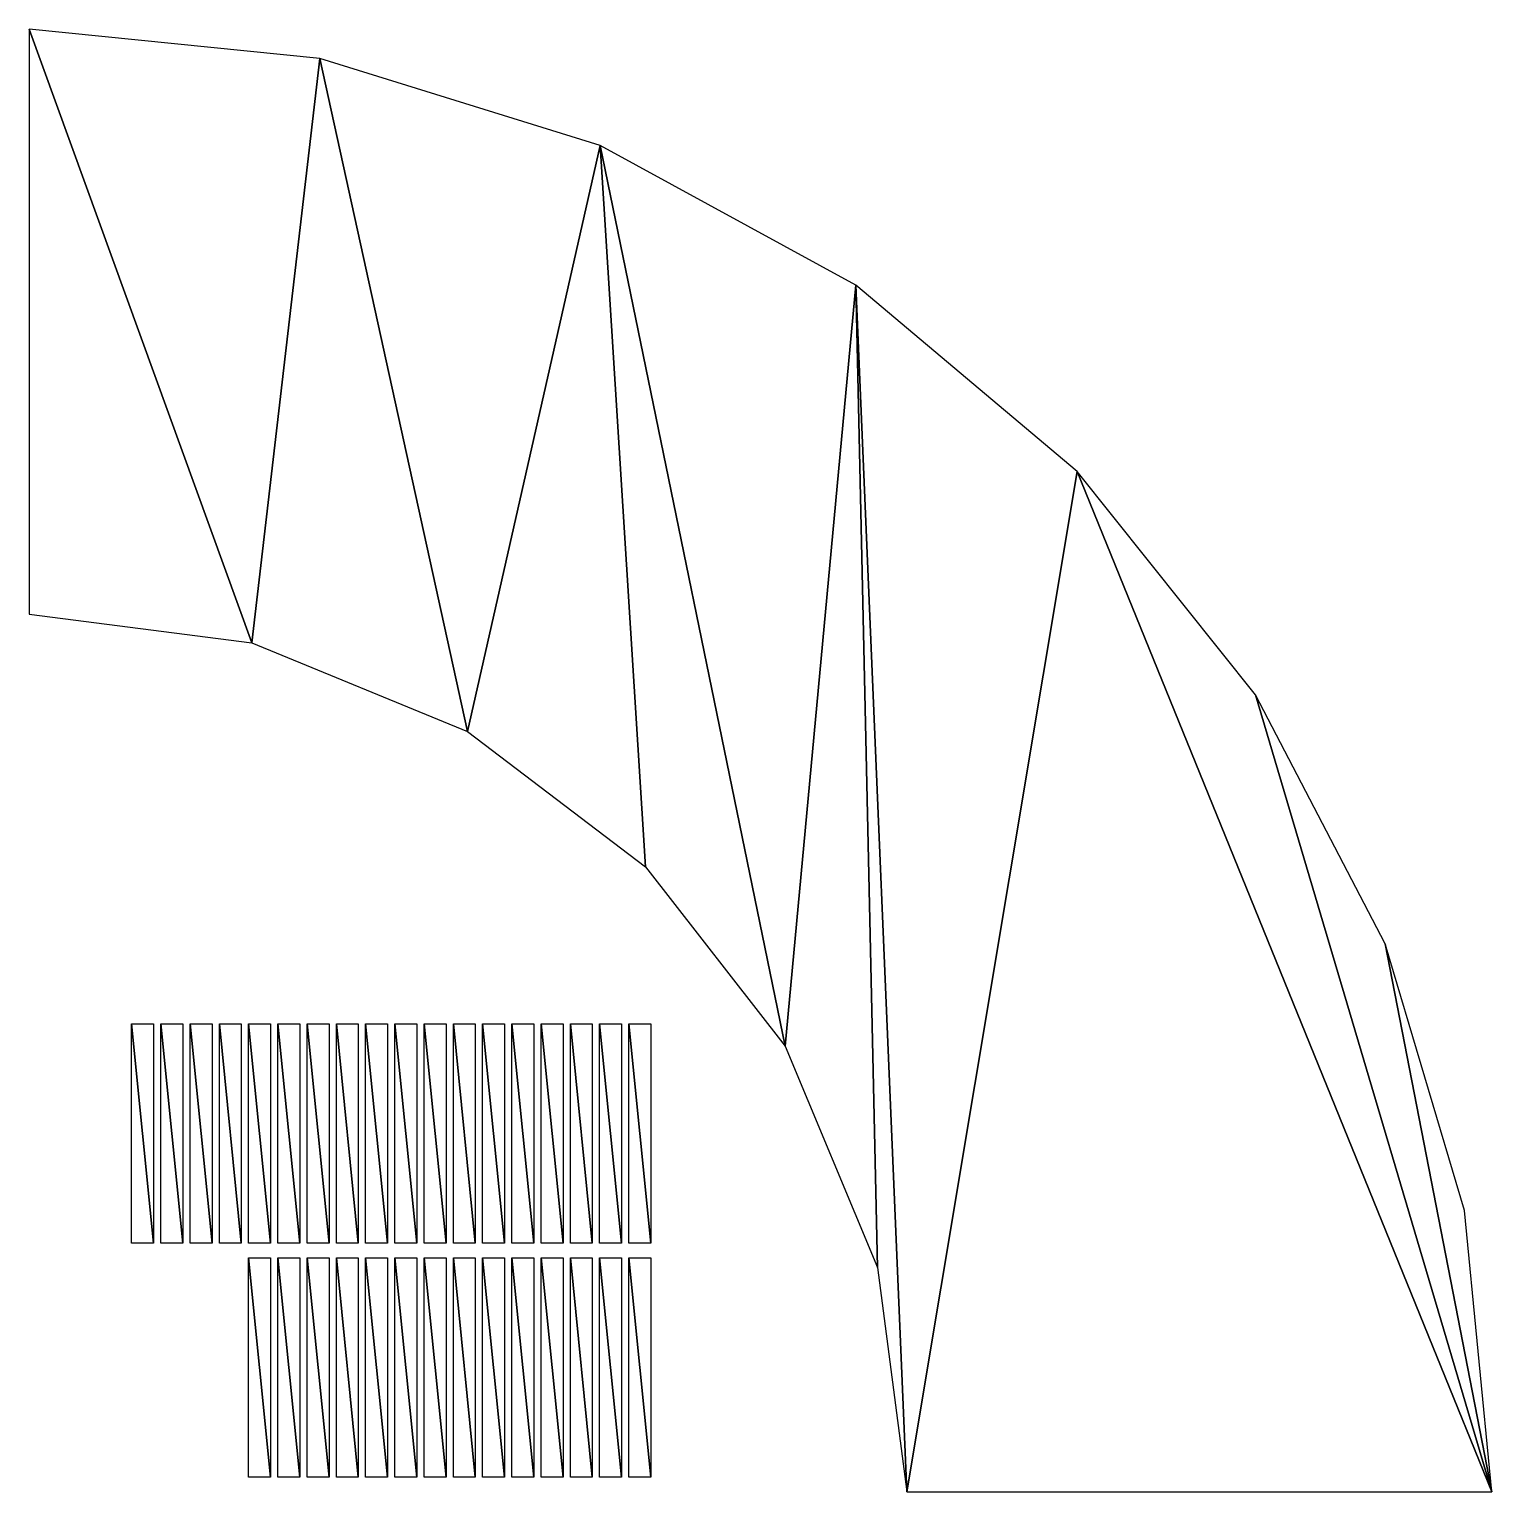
# Model space of a CAD drawing. Header units: metres. Extents: x 0 to 0.1, y 0 to 0.1.
import ezdxf

# ---------------------------------------------------------------- set-up
doc = ezdxf.new("R2010")
doc.units = ezdxf.units.M
doc.header["$LTSCALE"] = 83.047219
for name, color, linetype in [('1', 7, 'CONTINUOUS'), ('10', 7, 'CONTINUOUS'), ('11', 7, 'CONTINUOUS'), ('12', 7, 'CONTINUOUS'), ('13', 7, 'CONTINUOUS'), ('14', 7, 'CONTINUOUS'), ('15', 7, 'CONTINUOUS'), ('16', 7, 'CONTINUOUS'), ('17', 7, 'CONTINUOUS'), ('18', 7, 'CONTINUOUS'), ('19', 7, 'CONTINUOUS'), ('2', 7, 'CONTINUOUS'), ('20', 7, 'CONTINUOUS'), ('21', 7, 'CONTINUOUS'), ('22', 7, 'CONTINUOUS'), ('23', 7, 'CONTINUOUS'), ('24', 7, 'CONTINUOUS'), ('25', 7, 'CONTINUOUS'), ('26', 7, 'CONTINUOUS'), ('27', 7, 'CONTINUOUS'), ('28', 7, 'CONTINUOUS'), ('29', 7, 'CONTINUOUS'), ('3', 7, 'CONTINUOUS'), ('30', 7, 'CONTINUOUS'), ('31', 7, 'CONTINUOUS'), ('32', 7, 'CONTINUOUS'), ('33', 7, 'CONTINUOUS'), ('4', 7, 'CONTINUOUS'), ('5', 7, 'CONTINUOUS'), ('6', 7, 'CONTINUOUS'), ('7', 7, 'CONTINUOUS'), ('8', 7, 'CONTINUOUS'), ('9', 7, 'CONTINUOUS')]:
    doc.layers.add(name, color=color, linetype=linetype)

msp = doc.modelspace()

# ---------------------------------------------------------------- linework, layer by layer
at = {"layer": '1', "linetype": 'CONTINUOUS'}
for points in [[(0.0165, 0.001), (0.015, 0.001), (0.015, 0.016), (0.0165, 0.001)], [(0.0165, 0.016), (0.0165, 0.001), (0.015, 0.016), (0.0165, 0.016)]]:
    msp.add_3dface(points, dxfattribs=at)
at = {"layer": '10', "linetype": 'CONTINUOUS'}
for points in [[(0.0345, 0.001), (0.033, 0.001), (0.033, 0.016), (0.0345, 0.001)], [(0.0345, 0.016), (0.0345, 0.001), (0.033, 0.016), (0.0345, 0.016)]]:
    msp.add_3dface(points, dxfattribs=at)
at = {"layer": '11', "linetype": 'CONTINUOUS'}
for points in [[(0.0365, 0.001), (0.035, 0.001), (0.035, 0.016), (0.0365, 0.001)], [(0.0365, 0.016), (0.0365, 0.001), (0.035, 0.016), (0.0365, 0.016)]]:
    msp.add_3dface(points, dxfattribs=at)
at = {"layer": '12', "linetype": 'CONTINUOUS'}
for points in [[(0.0385, 0.001), (0.037, 0.001), (0.037, 0.016), (0.0385, 0.001)], [(0.0385, 0.016), (0.0385, 0.001), (0.037, 0.016), (0.0385, 0.016)]]:
    msp.add_3dface(points, dxfattribs=at)
at = {"layer": '13', "linetype": 'CONTINUOUS'}
for points in [[(0.0405, 0.001), (0.039, 0.001), (0.039, 0.016), (0.0405, 0.001)], [(0.0405, 0.016), (0.0405, 0.001), (0.039, 0.016), (0.0405, 0.016)]]:
    msp.add_3dface(points, dxfattribs=at)
at = {"layer": '14', "linetype": 'CONTINUOUS'}
for points in [[(0.0425, 0.001), (0.041, 0.001), (0.041, 0.016), (0.0425, 0.001)], [(0.0425, 0.016), (0.0425, 0.001), (0.041, 0.016), (0.0425, 0.016)]]:
    msp.add_3dface(points, dxfattribs=at)
at = {"layer": '15', "linetype": 'CONTINUOUS'}
for points in [[(0.0085, 0.017), (0.007, 0.017), (0.007, 0.032), (0.0085, 0.017)], [(0.0085, 0.032), (0.0085, 0.017), (0.007, 0.032), (0.0085, 0.032)]]:
    msp.add_3dface(points, dxfattribs=at)
at = {"layer": '16', "linetype": 'CONTINUOUS'}
for points in [[(0.0105, 0.017), (0.009, 0.017), (0.009, 0.032), (0.0105, 0.017)], [(0.0105, 0.032), (0.0105, 0.017), (0.009, 0.032), (0.0105, 0.032)]]:
    msp.add_3dface(points, dxfattribs=at)
at = {"layer": '17', "linetype": 'CONTINUOUS'}
for points in [[(0.0125, 0.017), (0.011, 0.017), (0.011, 0.032), (0.0125, 0.017)], [(0.0125, 0.032), (0.0125, 0.017), (0.011, 0.032), (0.0125, 0.032)]]:
    msp.add_3dface(points, dxfattribs=at)
at = {"layer": '18', "linetype": 'CONTINUOUS'}
for points in [[(0.0145, 0.017), (0.013, 0.017), (0.013, 0.032), (0.0145, 0.017)], [(0.0145, 0.032), (0.0145, 0.017), (0.013, 0.032), (0.0145, 0.032)]]:
    msp.add_3dface(points, dxfattribs=at)
at = {"layer": '19', "linetype": 'CONTINUOUS'}
for points in [[(0.0165, 0.017), (0.015, 0.017), (0.015, 0.032), (0.0165, 0.017)], [(0.0165, 0.032), (0.0165, 0.017), (0.015, 0.032), (0.0165, 0.032)]]:
    msp.add_3dface(points, dxfattribs=at)
at = {"layer": '2', "linetype": 'CONTINUOUS'}
for points in [[(0.0185, 0.001), (0.017, 0.001), (0.017, 0.016), (0.0185, 0.001)], [(0.0185, 0.016), (0.0185, 0.001), (0.017, 0.016), (0.0185, 0.016)]]:
    msp.add_3dface(points, dxfattribs=at)
at = {"layer": '20', "linetype": 'CONTINUOUS'}
for points in [[(0.0185, 0.017), (0.017, 0.017), (0.017, 0.032), (0.0185, 0.017)], [(0.0185, 0.032), (0.0185, 0.017), (0.017, 0.032), (0.0185, 0.032)]]:
    msp.add_3dface(points, dxfattribs=at)
at = {"layer": '21', "linetype": 'CONTINUOUS'}
for points in [[(0.0205, 0.017), (0.019, 0.017), (0.019, 0.032), (0.0205, 0.017)], [(0.0205, 0.032), (0.0205, 0.017), (0.019, 0.032), (0.0205, 0.032)]]:
    msp.add_3dface(points, dxfattribs=at)
at = {"layer": '22', "linetype": 'CONTINUOUS'}
for points in [[(0.0225, 0.017), (0.021, 0.017), (0.021, 0.032), (0.0225, 0.017)], [(0.0225, 0.032), (0.0225, 0.017), (0.021, 0.032), (0.0225, 0.032)]]:
    msp.add_3dface(points, dxfattribs=at)
at = {"layer": '23', "linetype": 'CONTINUOUS'}
for points in [[(0.0245, 0.017), (0.023, 0.017), (0.023, 0.032), (0.0245, 0.017)], [(0.0245, 0.032), (0.0245, 0.017), (0.023, 0.032), (0.0245, 0.032)]]:
    msp.add_3dface(points, dxfattribs=at)
at = {"layer": '24', "linetype": 'CONTINUOUS'}
for points in [[(0.0265, 0.017), (0.025, 0.017), (0.025, 0.032), (0.0265, 0.017)], [(0.0265, 0.032), (0.0265, 0.017), (0.025, 0.032), (0.0265, 0.032)]]:
    msp.add_3dface(points, dxfattribs=at)
at = {"layer": '25', "linetype": 'CONTINUOUS'}
for points in [[(0.0285, 0.017), (0.027, 0.017), (0.027, 0.032), (0.0285, 0.017)], [(0.0285, 0.032), (0.0285, 0.017), (0.027, 0.032), (0.0285, 0.032)]]:
    msp.add_3dface(points, dxfattribs=at)
at = {"layer": '26', "linetype": 'CONTINUOUS'}
for points in [[(0.0305, 0.017), (0.029, 0.017), (0.029, 0.032), (0.0305, 0.017)], [(0.0305, 0.032), (0.0305, 0.017), (0.029, 0.032), (0.0305, 0.032)]]:
    msp.add_3dface(points, dxfattribs=at)
at = {"layer": '27', "linetype": 'CONTINUOUS'}
for points in [[(0.0325, 0.017), (0.031, 0.017), (0.031, 0.032), (0.0325, 0.017)], [(0.0325, 0.032), (0.0325, 0.017), (0.031, 0.032), (0.0325, 0.032)]]:
    msp.add_3dface(points, dxfattribs=at)
at = {"layer": '28', "linetype": 'CONTINUOUS'}
for points in [[(0.0345, 0.017), (0.033, 0.017), (0.033, 0.032), (0.0345, 0.017)], [(0.0345, 0.032), (0.0345, 0.017), (0.033, 0.032), (0.0345, 0.032)]]:
    msp.add_3dface(points, dxfattribs=at)
at = {"layer": '29', "linetype": 'CONTINUOUS'}
for points in [[(0.0365, 0.017), (0.035, 0.017), (0.035, 0.032), (0.0365, 0.017)], [(0.0365, 0.032), (0.0365, 0.017), (0.035, 0.032), (0.0365, 0.032)]]:
    msp.add_3dface(points, dxfattribs=at)
at = {"layer": '3', "linetype": 'CONTINUOUS'}
for points in [[(0.0205, 0.001), (0.019, 0.001), (0.019, 0.016), (0.0205, 0.001)], [(0.0205, 0.016), (0.0205, 0.001), (0.019, 0.016), (0.0205, 0.016)]]:
    msp.add_3dface(points, dxfattribs=at)
at = {"layer": '30', "linetype": 'CONTINUOUS'}
for points in [[(0.0385, 0.017), (0.037, 0.017), (0.037, 0.032), (0.0385, 0.017)], [(0.0385, 0.032), (0.0385, 0.017), (0.037, 0.032), (0.0385, 0.032)]]:
    msp.add_3dface(points, dxfattribs=at)
at = {"layer": '31', "linetype": 'CONTINUOUS'}
for points in [[(0.0405, 0.017), (0.039, 0.017), (0.039, 0.032), (0.0405, 0.017)], [(0.0405, 0.032), (0.0405, 0.017), (0.039, 0.032), (0.0405, 0.032)]]:
    msp.add_3dface(points, dxfattribs=at)
at = {"layer": '32', "linetype": 'CONTINUOUS'}
for points in [[(0.0425, 0.017), (0.041, 0.017), (0.041, 0.032), (0.0425, 0.017)], [(0.0425, 0.032), (0.0425, 0.017), (0.041, 0.032), (0.0425, 0.032)]]:
    msp.add_3dface(points, dxfattribs=at)
at = {"layer": '33', "linetype": 'CONTINUOUS'}
for points in [[(0, 0.1), (0, 0.06), (0.01521, 0.05804), (0, 0.1)], [(0.01987, 0.098), (0, 0.1), (0.01521, 0.05804), (0.01987, 0.098)], [(0.02997, 0.05198), (0.01987, 0.098), (0.01521, 0.05804), (0.02997, 0.05198)], [(0.03903, 0.09206), (0.01987, 0.098), (0.02997, 0.05198), (0.03903, 0.09206)], [(0.04213, 0.04273), (0.03903, 0.09206), (0.02997, 0.05198), (0.04213, 0.04273)], [(0.05651, 0.0825), (0.03903, 0.09206), (0.05169, 0.03046), (0.05651, 0.0825)], [(0.05169, 0.03046), (0.03903, 0.09206), (0.04213, 0.04273), (0.05169, 0.03046)], [(0.05801, 0.01534), (0.05651, 0.0825), (0.05169, 0.03046), (0.05801, 0.01534)], [(0.07165, 0.06976), (0.05651, 0.0825), (0.06, 0), (0.07165, 0.06976)], [(0.06, 0), (0.05651, 0.0825), (0.05801, 0.01534), (0.06, 0)], [(0.1, 0), (0.07165, 0.06976), (0.06, 0), (0.1, 0)], [(0.08385, 0.05449), (0.07165, 0.06976), (0.1, 0), (0.08385, 0.05449)], [(0.09272, 0.03746), (0.08385, 0.05449), (0.1, 0), (0.09272, 0.03746)], [(0.09813, 0.01924), (0.09272, 0.03746), (0.1, 0), (0.09813, 0.01924)]]:
    msp.add_3dface(points, dxfattribs=at)
at = {"layer": '4', "linetype": 'CONTINUOUS'}
for points in [[(0.0225, 0.001), (0.021, 0.001), (0.021, 0.016), (0.0225, 0.001)], [(0.0225, 0.016), (0.0225, 0.001), (0.021, 0.016), (0.0225, 0.016)]]:
    msp.add_3dface(points, dxfattribs=at)
at = {"layer": '5', "linetype": 'CONTINUOUS'}
for points in [[(0.0245, 0.001), (0.023, 0.001), (0.023, 0.016), (0.0245, 0.001)], [(0.0245, 0.016), (0.0245, 0.001), (0.023, 0.016), (0.0245, 0.016)]]:
    msp.add_3dface(points, dxfattribs=at)
at = {"layer": '6', "linetype": 'CONTINUOUS'}
for points in [[(0.0265, 0.001), (0.025, 0.001), (0.025, 0.016), (0.0265, 0.001)], [(0.0265, 0.016), (0.0265, 0.001), (0.025, 0.016), (0.0265, 0.016)]]:
    msp.add_3dface(points, dxfattribs=at)
at = {"layer": '7', "linetype": 'CONTINUOUS'}
for points in [[(0.0285, 0.001), (0.027, 0.001), (0.027, 0.016), (0.0285, 0.001)], [(0.0285, 0.016), (0.0285, 0.001), (0.027, 0.016), (0.0285, 0.016)]]:
    msp.add_3dface(points, dxfattribs=at)
at = {"layer": '8', "linetype": 'CONTINUOUS'}
for points in [[(0.0305, 0.001), (0.029, 0.001), (0.029, 0.016), (0.0305, 0.001)], [(0.0305, 0.016), (0.0305, 0.001), (0.029, 0.016), (0.0305, 0.016)]]:
    msp.add_3dface(points, dxfattribs=at)
at = {"layer": '9', "linetype": 'CONTINUOUS'}
for points in [[(0.0325, 0.001), (0.031, 0.001), (0.031, 0.016), (0.0325, 0.001)], [(0.0325, 0.016), (0.0325, 0.001), (0.031, 0.016), (0.0325, 0.016)]]:
    msp.add_3dface(points, dxfattribs=at)

doc.saveas('drawing.dxf')
